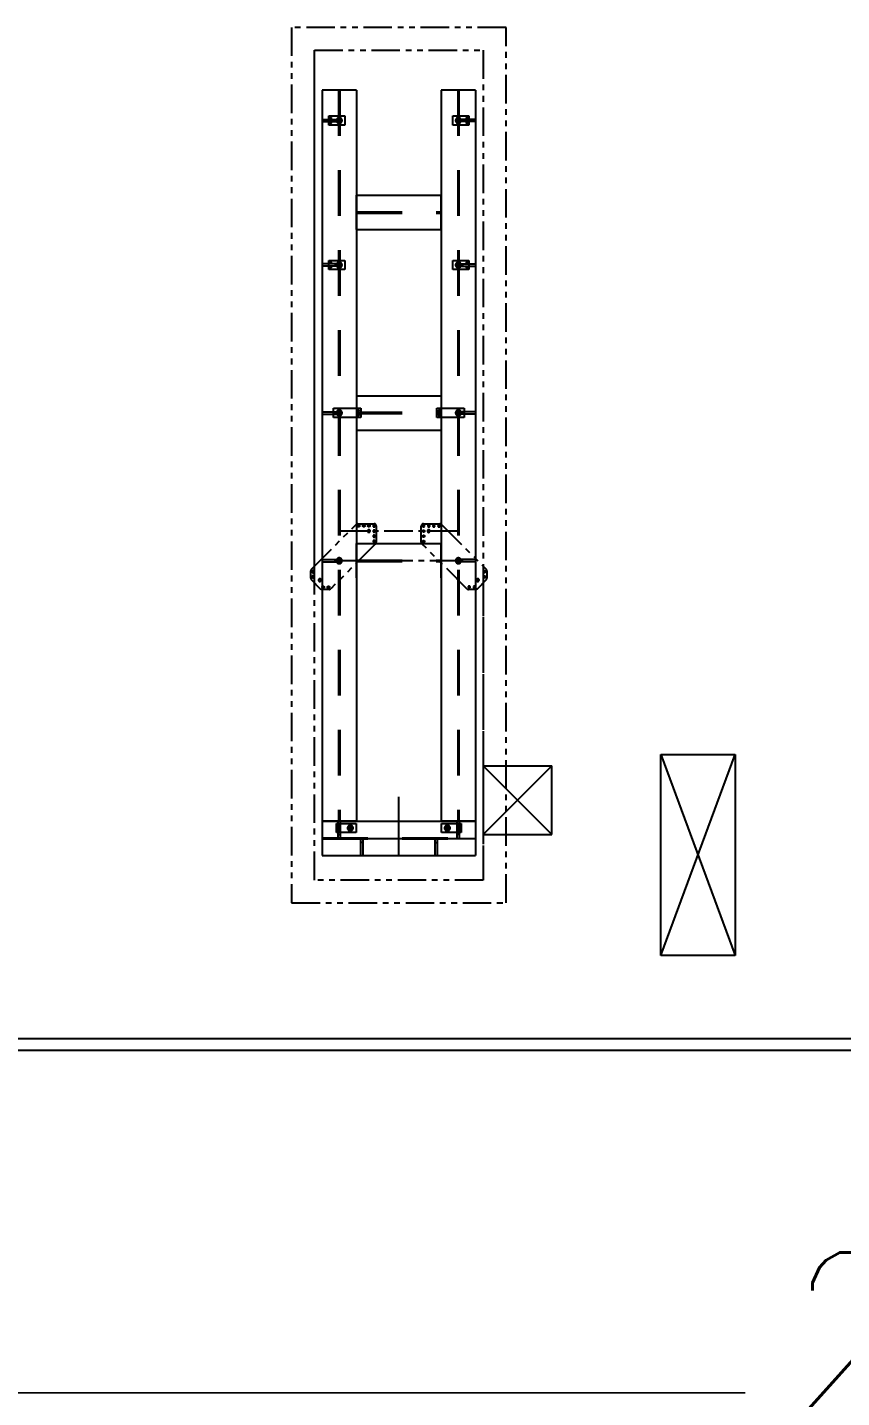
# Model space of a CAD drawing. Header units: millimetres. Extents: x 10462777 to 22643323, y 453826 to 1389191.
# Drawn here: x 11287090 to 11294223, y 589535 to 601532 of the extents above; entities that cross this region are included whole.
import ezdxf

# ---------------------------------------------------------------- set-up
doc = ezdxf.new("R2010")
doc.units = ezdxf.units.MM
doc.header["$LTSCALE"] = 200
doc.header["$MEASUREMENT"] = 0
doc.header["$PDMODE"] = 35
doc.header["$PDSIZE"] = -5
for name, pattern in [('CENTER', [2, 1.25, -0.25, 0.25, -0.25]), ('DASHED', [3.5, 2, -1.5]), ('PHANTOM', [2.5, 1.25, -0.25, 0.25, -0.25, 0.25, -0.25])]:
    doc.linetypes.add(name, pattern=pattern)
doc.layers.get('0').update_dxf_attribs({"linetype": 'CONTINUOUS'})
doc.layers.get('DEFPOINTS').update_dxf_attribs({"linetype": 'CONTINUOUS'})
doc.layers.add('AM_5', color=3, linetype='CONTINUOUS', lineweight=15)
doc.layers.add('ELEV', color=6, linetype='CONTINUOUS')
doc.layers.add('TOP$1', color=7, linetype='CONTINUOUS', true_color=0xffffff)
doc.layers.add('TOP$23', color=7, linetype='CONTINUOUS', true_color=0xffffff)
doc.styles.add('굴림', font='txt.shx ', dxfattribs={"bigfont": ' whgtxt.shx'})
doc.dimstyles.new('200$0', dxfattribs={"dimscale": 200, "dimtxt": 7, "dimasz": 1, "dimexe": 2, "dimexo": 2, "dimgap": 1, "dimtad": 1, "dimdec": 0, "dimdsep": 46, "dimlunit": 6, "dimtxsty": '굴림', "dimblk": 'DIMDOT', "dimcen": 1, "dimclrd": 4, "dimclre": 4, "dimclrt": 4, "dimadec": 0, "dimazin": 0, "dimtfac": 1, "dimtdec": 0, "dimtmove": 2, "dimatfit": 3, "dimldrblk": 'DIMDOT', "dimfxl": 1, "dimtolj": 1, "dimtzin": 0, "dimlwd": -1, "dimarcsym": 0})

# ---------------------------------------------------------------- blocks, each defined once
blk = doc.blocks.new('DIMDOT')
at = {"color": 4}
blk.add_line((-2, 0), (2, 0), dxfattribs=at)
at = {"color": 7}
for radius in [0.5, 0.25]:
    blk.add_circle((0, 0), radius, dxfattribs=at)
blk = doc.blocks.new('*D434')
at = {"layer": 'AM_5', "color": 4, "linetype": 'ByBlock', "lineweight": -2, "transparency": 16777216}
for p, q in [((11295281, 593692), (11295281, 592643)), ((11297574, 593448), (11297574, 592643))]:
    blk.add_line(p, q, dxfattribs=at)
at = {"layer": 'AM_5', "color": 4, "linetype": 'ByBlock', "transparency": 16777216}
blk.add_line((11297374, 593043), (11295481, 593043), dxfattribs=at)
at = {"layer": 'DEFPOINTS', "color": 0, "transparency": 16777216}
for p in [(11295281, 594092), (11297574, 593848), (11295281, 593043)]:
    blk.add_point(p, dxfattribs=at)
at = {"layer": 'AM_5', "color": 4, "transparency": 16777216, "xscale": 200, "yscale": 200, "zscale": 200, "rotation": 180}
blk.add_blockref('DIMDOT', (11295281, 593043), dxfattribs=at)
at = {"layer": 'AM_5', "color": 4, "transparency": 16777216, "xscale": 200, "yscale": 200, "zscale": 200}
blk.add_blockref('DIMDOT', (11297574, 593043), dxfattribs=at)
at = {"layer": 'AM_5', "color": 4, "transparency": 16777216, "insert": (11296428, 589893), "char_height": 1400, "attachment_point": 5, "style": '굴림', "bg_fill": 3, "box_fill_scale": 1.25, "bg_fill_color": 256, "bg_fill_true_color": 13158600, "bg_fill_transparency": 0}
blk.add_mtext('\\A1;2,292', dxfattribs=at)

msp = doc.modelspace()

# ---------------------------------------------------------------- linework, layer by layer
at = {"ltscale": 10}
for p, q in [((11292640.16633, 593405.03028), (11293290.16633, 595165.03028)), ((11292640.16633, 595165.03028), (11293290.16633, 593405.03028)), ((11291083.66913, 595066.71124), (11291683.66913, 595066.71124)), ((11291083.66913, 595066.71124), (11291083.66913, 594466.71124)), ((11291683.66913, 595066.71124), (11291083.66913, 594466.71124)), ((11291683.66913, 594466.71124), (11291083.66913, 595066.71124)), ((11291683.66913, 594466.71124), (11291683.66913, 595066.71124)), ((11290343.66913, 594281.71124), (11290343.66913, 594796.21572)), ((11290018.66452, 594431.71124), (11290991.56045, 594431.71124)), ((11291083.66913, 594466.71124), (11291683.66913, 594466.71124)), ((11265928.43741, 592678.10293), (11313181.32522, 592678.10293)), ((11265887.01605, 592578.10293), (11313222.74658, 592578.10293)), ((11264264.76621, 589577.4205), (11313383.64755, 589578.99609)), ((11290675.49825, 589578.26768), (11290675.49825, 589578.26768))]:
    msp.add_line(p, q, dxfattribs=at)
at = {"layer": 'ELEV'}
for p, q in [((11292640.16633, 595165.03028), (11293290.16633, 595165.03028)), ((11292640.16633, 593405.03028), (11292640.16633, 595165.03028)), ((11293290.16633, 595165.03028), (11293290.16633, 593405.03028)), ((11293290.16633, 593405.03028), (11292640.16633, 593405.03028))]:
    msp.add_line(p, q, dxfattribs=at)
at = {"layer": 'TOP$1', "color": 155, "linetype": 'PHANTOM'}
for p, q in [((11289603.66913, 596813.78937), (11289603.66913, 601331.71124)), ((11289603.66913, 601331.71124), (11291083.66913, 601331.71124)), ((11291083.66913, 596669.73804), (11291083.66913, 594066.71124)), ((11291083.66913, 594066.71124), (11289603.66913, 594066.71124))]:
    msp.add_line(p, q, dxfattribs=at)
at = {"layer": 'TOP$23', "color": 155, "linetype": 'PHANTOM'}
for p, q in [((11291283.66913, 601531.71124), (11289403.66913, 601531.71124)), ((11289403.66913, 601531.71124), (11289403.66913, 593866.71124)), ((11291283.66913, 593866.71124), (11291283.66913, 601531.71124)), ((11289603.66913, 594066.71124), (11289603.66913, 601331.71124)), ((11289603.66913, 601331.71124), (11291083.16913, 601331.71124)), ((11291083.66913, 601331.21124), (11291083.66913, 594066.71124)), ((11291083.66913, 594066.71124), (11289603.66913, 594066.71124)), ((11289403.66913, 593866.71124), (11291283.66913, 593866.71124))]:
    msp.add_line(p, q, dxfattribs=at)
at = {"layer": 'TOP$23', "linetype": 'Continuous'}
for p, q in [((11289971.66913, 600981.71124), (11289671.66913, 600981.71124)), ((11289671.66913, 600981.71124), (11289671.66913, 596881.71124)), ((11289971.66913, 600981.71124), (11289971.66913, 598196.71124)), ((11290715.66913, 600981.71124), (11290715.66913, 598196.71124)), ((11291015.66913, 600981.71124), (11290715.66913, 600981.71124)), ((11291015.66913, 600981.71124), (11291015.66913, 596881.71124)), ((11289971.66913, 599761.71124), (11289971.66913, 600061.71124)), ((11289971.66913, 600061.71124), (11290715.66913, 600061.71124)), ((11290715.66913, 599761.71124), (11290715.66913, 600061.71124)), ((11289971.66913, 599761.71124), (11290715.66913, 599761.71124)), ((11289971.66913, 598306.71124), (11289971.66913, 598196.70968)), ((11289971.66913, 598306.71124), (11290715.66913, 598306.71124)), ((11290715.66913, 598306.71124), (11290715.66913, 598196.70968)), ((11289971.66913, 598116.71281), (11289971.66913, 598006.71124)), ((11289971.66913, 598116.61124), (11289971.66913, 597181.71124)), ((11290715.66913, 598116.71281), (11290715.66913, 598006.71124)), ((11290715.66913, 598116.61124), (11290715.66913, 597181.71124)), ((11289971.66913, 598006.71124), (11290715.66913, 598006.71124)), ((11290141.62663, 597011.71124), (11290545.71163, 597011.71124)), ((11289971.66913, 596711.71124), (11289971.66913, 596841.71437)), ((11289971.66913, 596841.71124), (11289971.66913, 594581.71124)), ((11290715.66913, 596711.71124), (11290715.66913, 596841.71437)), ((11290715.66913, 596841.71124), (11290715.66913, 594581.71124)), ((11289671.66913, 596611.71124), (11289671.66913, 594581.71124)), ((11291015.66913, 596611.71124), (11291015.66913, 594581.71124)), ((11289671.66913, 594581.71124), (11289671.66913, 594281.71124)), ((11289671.66913, 594581.71124), (11291015.66913, 594581.71124)), ((11289971.66913, 594581.71124), (11289671.66913, 594581.71124)), ((11291015.66913, 594581.71124), (11290715.66913, 594581.71124)), ((11291015.66913, 594581.71124), (11291015.66913, 594281.71124)), ((11289671.66913, 594431.71124), (11291015.66913, 594431.71124)), ((11289671.66913, 594281.71124), (11291015.66913, 594281.71124))]:
    msp.add_line(p, q, dxfattribs=at)
at = {"layer": 'TOP$23', "linetype": 'DASHED'}
for p, q in [((11289816.66913, 600981.71124), (11289816.66913, 594581.71124)), ((11289826.66913, 600981.71124), (11289826.66913, 594581.71124)), ((11290860.66913, 600981.71124), (11290860.66913, 594581.71124)), ((11290870.66913, 600981.71124), (11290870.66913, 594581.71124)), ((11289671.66913, 600726.71124), (11289786.66913, 600726.71124)), ((11289671.66913, 600706.71124), (11289786.66913, 600706.71124)), ((11289786.66913, 600726.71124), (11289786.66913, 600706.71124)), ((11289786.66913, 600726.71124), (11289816.66913, 600726.71124)), ((11289786.66913, 600706.71124), (11289816.66913, 600706.71124)), ((11290900.66913, 600726.71124), (11290870.66913, 600726.71124)), ((11290900.66913, 600706.71124), (11290870.66913, 600706.71124)), ((11290900.66913, 600726.71124), (11290900.66913, 600706.71124)), ((11291015.66913, 600726.71124), (11290900.66913, 600726.71124)), ((11291015.66913, 600706.71124), (11290900.66913, 600706.71124)), ((11289971.66913, 599916.71124), (11290715.66913, 599916.71124)), ((11289971.66913, 599906.71124), (11290715.66913, 599906.71124)), ((11289786.66913, 599461.71124), (11289671.66913, 599461.71124)), ((11289786.66913, 599441.71124), (11289671.66913, 599441.71124)), ((11289786.66913, 599461.71124), (11289786.66913, 599441.71124)), ((11289816.66913, 599461.71124), (11289786.66913, 599461.71124)), ((11289816.66913, 599441.71124), (11289786.66913, 599441.71124)), ((11290870.66913, 599461.71124), (11290900.66913, 599461.71124)), ((11290870.66913, 599441.71124), (11290900.66913, 599441.71124)), ((11290900.66913, 599461.71124), (11290900.66913, 599441.71124)), ((11290900.66913, 599461.71124), (11291015.66913, 599461.71124)), ((11290900.66913, 599441.71124), (11291015.66913, 599441.71124)), ((11289671.66913, 598166.71124), (11289786.66913, 598166.71124)), ((11289671.66913, 598146.71124), (11289786.66913, 598146.71124)), ((11289786.66913, 598166.71124), (11289786.66913, 598146.71124)), ((11289786.66913, 598166.71124), (11289816.66913, 598166.71124)), ((11289786.66913, 598146.71124), (11289816.66913, 598146.71124)), ((11289971.66913, 598196.71124), (11289971.66913, 598116.61124)), ((11289971.66913, 598196.70968), (11289971.66913, 598116.71281)), ((11289971.66913, 598161.71124), (11290715.66913, 598161.71124)), ((11289971.66913, 598151.71124), (11290715.66913, 598151.71124)), ((11290715.66913, 598196.71124), (11290715.66913, 598116.61124)), ((11290715.66913, 598196.70968), (11290715.66913, 598116.71281)), ((11290900.66913, 598166.71124), (11290870.66913, 598166.71124)), ((11290900.66913, 598146.71124), (11290870.66913, 598146.71124)), ((11290900.66913, 598166.71124), (11290900.66913, 598146.71124)), ((11291015.66913, 598166.71124), (11290900.66913, 598166.71124)), ((11291015.66913, 598146.71124), (11290900.66913, 598146.71124)), ((11289971.66913, 597181.71124), (11289971.66913, 596841.71124)), ((11290715.66913, 597181.71124), (11290715.66913, 596841.71124)), ((11289971.66913, 597011.71124), (11290141.62663, 597011.71124)), ((11289971.66913, 596841.71437), (11289971.66913, 597011.71124)), ((11290545.71163, 597011.71124), (11290715.66913, 597011.71124)), ((11290715.66913, 596841.71437), (11290715.66913, 597011.71124)), ((11289671.66913, 596881.71124), (11289671.66913, 596611.71124)), ((11289671.66913, 596871.71124), (11289786.66913, 596871.71124)), ((11289671.66913, 596851.71124), (11289786.66913, 596851.71124)), ((11289786.66913, 596851.71124), (11289786.66913, 596871.71124)), ((11289786.66913, 596871.71124), (11289816.66913, 596871.71124)), ((11289786.66913, 596851.71124), (11289816.66913, 596851.71124)), ((11289971.66913, 596866.71124), (11290715.66913, 596866.71124)), ((11289971.66913, 596856.71124), (11290715.66913, 596856.71124)), ((11290900.66913, 596871.71124), (11290870.66913, 596871.71124)), ((11290900.66913, 596851.71124), (11290870.66913, 596851.71124)), ((11290900.66913, 596851.71124), (11290900.66913, 596871.71124)), ((11291015.66913, 596871.71124), (11290900.66913, 596871.71124)), ((11291015.66913, 596851.71124), (11290900.66913, 596851.71124)), ((11291015.66913, 596881.71124), (11291015.66913, 596611.71124)), ((11289811.66913, 594466.71124), (11289811.66913, 594581.71124)), ((11289831.66913, 594466.71124), (11289831.66913, 594581.71124)), ((11290855.66913, 594466.71124), (11290855.66913, 594581.71124)), ((11290875.66913, 594466.71124), (11290875.66913, 594581.71124)), ((11289671.66913, 594436.71124), (11291015.66913, 594436.71124)), ((11289671.66913, 594426.71124), (11291015.66913, 594426.71124)), ((11289811.66913, 594466.71124), (11289831.66913, 594466.71124)), ((11289811.66913, 594436.71124), (11289811.66913, 594466.71124)), ((11289831.66913, 594436.71124), (11289831.66913, 594466.71124)), ((11290008.66913, 594426.71124), (11290008.66913, 594396.71124)), ((11290028.66913, 594426.71124), (11290028.66913, 594396.71124)), ((11290658.66913, 594426.71124), (11290658.66913, 594396.71124)), ((11290678.66913, 594426.71124), (11290678.66913, 594396.71124)), ((11290875.66913, 594466.71124), (11290855.66913, 594466.71124)), ((11290855.66913, 594436.71124), (11290855.66913, 594466.71124)), ((11290875.66913, 594436.71124), (11290875.66913, 594466.71124)), ((11290028.66913, 594396.71124), (11290008.66913, 594396.71124)), ((11290008.66913, 594396.71124), (11290008.66913, 594281.71124)), ((11290028.66913, 594396.71124), (11290028.66913, 594281.71124)), ((11290658.66913, 594396.71124), (11290678.66913, 594396.71124)), ((11290658.66913, 594396.71124), (11290658.66913, 594281.71124)), ((11290678.66913, 594396.71124), (11290678.66913, 594281.71124))]:
    msp.add_line(p, q, dxfattribs=at)
at = {"layer": 'TOP$23', "linetype": 'PHANTOM'}
for p, q in [((11289731.66913, 600676.71124), (11289731.66913, 600756.71124)), ((11289731.66913, 600756.71124), (11289871.66913, 600756.71124)), ((11289871.66913, 600676.71124), (11289731.66913, 600676.71124)), ((11289871.66913, 600756.71124), (11289871.66913, 600676.71124)), ((11290815.66913, 600756.71124), (11290955.66913, 600756.71124)), ((11290815.66913, 600676.71124), (11290815.66913, 600756.71124)), ((11290955.66913, 600676.71124), (11290815.66913, 600676.71124)), ((11290955.66913, 600756.71124), (11290955.66913, 600676.71124)), ((11289731.66913, 599411.71124), (11289731.66913, 599491.71124)), ((11289731.66913, 599491.71124), (11289871.66913, 599491.71124)), ((11289871.66913, 599491.71124), (11289871.66913, 599411.71124)), ((11290815.66913, 599491.71124), (11290955.66913, 599491.71124)), ((11290815.66913, 599411.71124), (11290815.66913, 599491.71124)), ((11290955.66913, 599491.71124), (11290955.66913, 599411.71124)), ((11289871.66913, 599411.71124), (11289731.66913, 599411.71124)), ((11290955.66913, 599411.71124), (11290815.66913, 599411.71124)), ((11289771.66913, 598196.71124), (11290011.66913, 598196.71124)), ((11289771.66913, 598116.71124), (11289771.66913, 598196.71124)), ((11290011.66913, 598196.71124), (11290011.66913, 598116.71124)), ((11290675.66913, 598116.71124), (11290675.66913, 598196.71124)), ((11290675.66913, 598196.71124), (11290915.66913, 598196.71124)), ((11290915.66913, 598196.71124), (11290915.66913, 598116.71124)), ((11290011.66913, 598116.71124), (11289771.66913, 598116.71124)), ((11290915.66913, 598116.71124), (11290675.66913, 598116.71124)), ((11289984.9534, 597186.71124), (11290126.66913, 597186.71124)), ((11290560.66913, 597186.71124), (11290702.38486, 597186.71124)), ((11289577.527, 596787.56911), (11289970.81127, 597180.85338)), ((11290146.66913, 597166.71124), (11290146.66913, 597024.99551)), ((11290540.66913, 597024.99551), (11290540.66913, 597166.71124)), ((11290716.527, 597180.85338), (11291109.81127, 596787.56911)), ((11290140.81127, 597010.85338), (11289747.527, 596617.56911)), ((11290939.81127, 596617.56911), (11290546.527, 597010.85338)), ((11289571.66913, 596709.99551), (11289571.66913, 596773.42697)), ((11289603.66913, 596669.73804), (11289603.66913, 596813.78937)), ((11291083.66913, 596813.78937), (11291083.66913, 596813.71124)), ((11291115.66913, 596773.42697), (11291115.66913, 596709.99551)), ((11289577.527, 596695.85338), (11289655.81127, 596617.56911)), ((11289733.38486, 596611.71124), (11289669.9534, 596611.71124)), ((11291017.38486, 596611.71124), (11290953.9534, 596611.71124)), ((11291031.527, 596617.56911), (11291109.81127, 596695.85338)), ((11289798.66913, 594481.71124), (11289798.66913, 594561.71124)), ((11289798.66913, 594561.71124), (11289968.66913, 594561.71124)), ((11289968.66913, 594561.71124), (11289968.66913, 594481.71124)), ((11290718.66913, 594481.71124), (11290718.66913, 594561.71124)), ((11290718.66913, 594561.71124), (11290888.66913, 594561.71124)), ((11290888.66913, 594561.71124), (11290888.66913, 594481.71124)), ((11289968.66913, 594481.71124), (11289798.66913, 594481.71124)), ((11290888.66913, 594481.71124), (11290718.66913, 594481.71124))]:
    msp.add_line(p, q, dxfattribs=at)
at = {"layer": 'TOP$23', "linetype": 'CENTER'}
msp.add_line((11290865.66913, 596861.71124), (11289821.66913, 596861.71124), dxfattribs=at)
at = {"layer": 'TOP$23', "linetype": 'PHANTOM', "extrusion": (0, 0, -1)}
for centre, radius in [((-11289746.66913, 600736.71124), 7), ((-11289746.66913, 600696.71124), 7), ((-11289821.66913, 600716.71124), 25), ((-11289821.66913, 600716.71124), 10.5), ((-11290865.66913, 600716.71124), 25), ((-11290865.66913, 600716.71124), 10.5), ((-11290940.66913, 600736.71124), 7), ((-11290940.66913, 600696.71124), 7), ((-11289746.66913, 599471.71124), 7), ((-11289821.66913, 599451.71124), 25), ((-11290865.66913, 599451.71124), 25), ((-11290940.66913, 599471.71124), 7), ((-11289746.66913, 599431.71124), 7), ((-11289821.66913, 599451.71124), 10.5), ((-11290865.66913, 599451.71124), 10.5), ((-11290940.66913, 599431.71124), 7), ((-11289821.66913, 598156.71124), 25), ((-11289821.66913, 598156.71124), 10.5), ((-11289986.66913, 598176.71124), 9), ((-11289986.66913, 598136.71124), 9), ((-11290700.66913, 598176.71124), 9), ((-11290700.66913, 598136.71124), 9), ((-11290865.66913, 598156.71124), 25), ((-11290865.66913, 598156.71124), 10.5), ((-11290081.66913, 597121.71124), 10.5), ((-11290126.66913, 597166.71124), 9), ((-11290126.66913, 597121.71124), 9), ((-11290126.66913, 597076.71124), 9), ((-11290560.66913, 597166.71124), 9), ((-11290605.66913, 597121.71124), 10.5), ((-11290605.66913, 597166.71124), 9), ((-11290650.66913, 597166.71124), 9), ((-11290695.66913, 597166.71124), 9), ((-11290126.66913, 597031.71124), 9), ((-11289821.66913, 596861.71124), 25), ((-11289821.66913, 596861.71124), 10.5), ((-11290865.66913, 596861.71124), 25), ((-11290865.66913, 596861.71124), 10.5), ((-11289591.66913, 596766.71124), 9), ((-11289591.66913, 596721.71124), 9), ((-11289651.66913, 596691.71124), 10.5), ((-11290960.66913, 596631.71124), 9), ((-11291005.66913, 596631.71124), 9), ((-11291035.66913, 596691.71124), 10.5), ((-11289823.66913, 594541.71124), 9), ((-11289918.66913, 594521.71124), 25), ((-11290768.66913, 594521.71124), 25), ((-11290863.66913, 594541.71124), 9), ((-11289823.66913, 594501.71124), 9), ((-11289918.66913, 594521.71124), 10.5), ((-11290768.66913, 594521.71124), 10.5), ((-11290863.66913, 594501.71124), 9)]:
    msp.add_circle(centre, radius, dxfattribs=at)
at = {"layer": 'TOP$23', "linetype": 'DASHED'}
for centre in [(11289821.66913, 600716.71124), (11290865.66913, 600716.71124), (11289821.66913, 599451.71124), (11290865.66913, 599451.71124), (11289821.66913, 598156.71124), (11290865.66913, 598156.71124), (11289821.66913, 596861.71124), (11290865.66913, 596861.71124)]:
    msp.add_circle(centre, 20, dxfattribs=at)
at = {"layer": 'TOP$23', "linetype": 'PHANTOM'}
for centre in [(11289991.66913, 597166.71124), (11290036.66913, 597166.71124), (11290081.66913, 597166.71124), (11290560.66913, 597121.71124), (11290560.66913, 597076.71124), (11290560.66913, 597031.71124), (11291095.66913, 596766.71124), (11291095.66913, 596721.71124), (11289681.66913, 596631.71124), (11289726.66913, 596631.71124)]:
    msp.add_circle(centre, 9, dxfattribs=at)
at = {"layer": 'TOP$23', "linetype": 'DASHED'}
for centre, radius in [((11289746.66913, 600736.71124), 8), ((11289746.66913, 600696.71124), 8), ((11289821.66913, 600716.71124), 12), ((11290865.66913, 600716.71124), 12), ((11290940.66913, 600736.71124), 8), ((11290940.66913, 600696.71124), 8), ((11289746.66913, 599471.71124), 8), ((11290940.66913, 599471.71124), 8), ((11289746.66913, 599431.71124), 8), ((11289821.66913, 599451.71124), 12), ((11290865.66913, 599451.71124), 12), ((11290940.66913, 599431.71124), 8), ((11289821.66913, 598156.71124), 12), ((11290865.66913, 598156.71124), 12), ((11290081.66913, 597121.71124), 12), ((11290605.66913, 597121.71124), 12), ((11289821.66913, 596861.71124), 12), ((11290865.66913, 596861.71124), 12), ((11289651.66913, 596691.71124), 12), ((11291035.66913, 596691.71124), 12), ((11289918.66913, 594521.71124), 12), ((11290768.66913, 594521.71124), 12)]:
    msp.add_arc(centre, radius, 344.999999932, 254.999999977, dxfattribs=at)
at = {"layer": 'TOP$23', "linetype": 'PHANTOM'}
for centre, start, end in [((11289984.9534, 597166.71124), 90, 135.000000076), ((11290126.66913, 597166.71124), 0, 90), ((11290560.66913, 597166.71124), 90, 180), ((11290702.38486, 597166.71124), 44.999999924, 90), ((11290126.66913, 597024.99551), 315.000000076, 0), ((11290560.66913, 597024.99551), 180, 224.999999924), ((11289591.66913, 596773.42697), 135.000000076, 180), ((11289591.66913, 596709.99551), 180, 224.999999924), ((11291095.66913, 596773.42697), 0, 44.999999924), ((11291095.66913, 596709.99551), 315.000000076, 0), ((11289669.9534, 596631.71124), 224.999999924, 270), ((11289733.38486, 596631.71124), 270, 315.000000076), ((11290953.9534, 596631.71124), 224.999999924, 270), ((11291017.38486, 596631.71124), 270, 315.000000076)]:
    msp.add_arc(centre, 20, start, end, dxfattribs=at)
at = {"layer": 'TOP$23', "linetype": 'CENTER'}
msp.add_open_spline([(11290865.66913, 597121.71124), (11290863.63007, 597121.71124), (11290859.55195, 597121.71124), (11290855.98359, 597121.71124), (11290852.92499, 597121.71124), (11290849.35663, 597121.71124), (11290845.78827, 597121.71124), (11290842.72968, 597121.71124), (11290839.67109, 597121.71124), (11290836.61249, 597121.71124), (11290833.04413, 597121.71124), (11290829.47577, 597121.71124), (11290826.41718, 597121.71124), (11290823.35859, 597121.71124), (11290820.29999, 597121.71124), (11290816.73163, 597121.71124), (11290813.16327, 597121.71124), (11290810.10468, 597121.71124), (11290807.04609, 597121.71124), (11290803.98749, 597121.71124), (11290800.41913, 597121.71124), (11290796.85077, 597121.71124), (11290793.79218, 597121.71124), (11290790.73359, 597121.71124), (11290787.67499, 597121.71124), (11290784.10663, 597121.71124), (11290780.53827, 597121.71124), (11290777.47968, 597121.71124), (11290774.42109, 597121.71124), (11290771.36249, 597121.71124), (11290767.79413, 597121.71124), (11290764.22577, 597121.71124), (11290761.16718, 597121.71124), (11290757.59882, 597121.71124), (11290754.54023, 597121.71124), (11290751.48163, 597121.71124), (11290748.42304, 597121.71124), (11290745.36445, 597121.71124), (11290741.28632, 597121.71124), (11290738.22773, 597121.71124), (11290735.16913, 597121.71124), (11290731.60077, 597121.71124), (11290728.54218, 597121.71124), (11290725.48359, 597121.71124), (11290722.42499, 597121.71124), (11290718.85663, 597121.71124), (11290715.28827, 597121.71124), (11290712.22968, 597121.71124), (11290709.17109, 597121.71124), (11290706.11249, 597121.71124), (11290702.54413, 597121.71124), (11290698.97577, 597121.71124), (11290695.91718, 597121.71124), (11290692.85859, 597121.71124), (11290689.79999, 597121.71124), (11290686.23163, 597121.71124), (11290682.66327, 597121.71124), (11290679.60468, 597121.71124), (11290676.54609, 597121.71124), (11290673.48749, 597121.71124), (11290669.91913, 597121.71124), (11290666.35077, 597121.71124), (11290663.29218, 597121.71124), (11290660.23359, 597121.71124), (11290657.17499, 597121.71124), (11290653.60663, 597121.71124), (11290650.03827, 597121.71124), (11290646.97968, 597121.71124), (11290643.92109, 597121.71124), (11290640.86249, 597121.71124), (11290637.29413, 597121.71124), (11290633.72577, 597121.71124), (11290630.66718, 597121.71124), (11290627.60859, 597121.71124), (11290624.54999, 597121.71124), (11290620.98163, 597121.71124), (11290617.41327, 597121.71124), (11290614.35468, 597121.71124), (11290611.29609, 597121.71124), (11290608.23749, 597121.71124), (11290604.66913, 597121.71124), (11290601.10077, 597121.71124), (11290598.04218, 597121.71124), (11290594.98359, 597121.71124), (11290591.92499, 597121.71124), (11290588.35663, 597121.71124), (11290584.78827, 597121.71124), (11290581.72968, 597121.71124), (11290578.67109, 597121.71124), (11290575.61249, 597121.71124), (11290572.04413, 597121.71124), (11290568.47577, 597121.71124), (11290565.41718, 597121.71124), (11290562.35859, 597121.71124), (11290559.29999, 597121.71124), (11290555.73163, 597121.71124), (11290552.16327, 597121.71124), (11290549.10468, 597121.71124), (11290546.04609, 597121.71124), (11290542.98749, 597121.71124), (11290539.41913, 597121.71124), (11290535.85077, 597121.71124), (11290532.79218, 597121.71124), (11290529.73359, 597121.71124), (11290526.67499, 597121.71124), (11290523.10663, 597121.71124), (11290520.04804, 597121.71124), (11290516.98945, 597121.71124), (11290513.42109, 597121.71124), (11290510.36249, 597121.71124), (11290506.79413, 597121.71124), (11290503.22577, 597121.71124), (11290500.16718, 597121.71124), (11290497.10859, 597121.71124), (11290494.04999, 597121.71124), (11290490.48163, 597121.71124), (11290486.91327, 597121.71124), (11290483.85468, 597121.71124), (11290480.79609, 597121.71124), (11290477.73749, 597121.71124), (11290474.16913, 597121.71124), (11290470.60077, 597121.71124), (11290467.54218, 597121.71124), (11290464.48359, 597121.71124), (11290461.42499, 597121.71124), (11290457.85663, 597121.71124), (11290454.28827, 597121.71124), (11290451.22968, 597121.71124), (11290448.17109, 597121.71124), (11290445.11249, 597121.71124), (11290441.54413, 597121.71124), (11290437.97577, 597121.71124), (11290434.91718, 597121.71124), (11290431.34882, 597121.71124), (11290428.29023, 597121.71124), (11290425.23163, 597121.71124), (11290421.66327, 597121.71124), (11290418.60468, 597121.71124), (11290415.54609, 597121.71124), (11290412.48749, 597121.71124), (11290408.91913, 597121.71124), (11290405.35077, 597121.71124), (11290402.29218, 597121.71124), (11290399.23359, 597121.71124), (11290396.17499, 597121.71124), (11290392.60663, 597121.71124), (11290389.03827, 597121.71124), (11290385.97968, 597121.71124), (11290382.92109, 597121.71124), (11290379.86249, 597121.71124), (11290376.29413, 597121.71124), (11290372.72577, 597121.71124), (11290369.66718, 597121.71124), (11290366.60859, 597121.71124), (11290363.54999, 597121.71124), (11290359.98163, 597121.71124), (11290356.41327, 597121.71124), (11290353.35468, 597121.71124), (11290349.78632, 597121.71124), (11290346.72773, 597121.71124), (11290343.66913, 597121.71124), (11290340.10077, 597121.71124), (11290337.04218, 597121.71124), (11290333.98359, 597121.71124), (11290330.92499, 597121.71124), (11290327.35663, 597121.71124), (11290323.78827, 597121.71124), (11290320.72968, 597121.71124), (11290317.67109, 597121.71124), (11290314.61249, 597121.71124), (11290311.04413, 597121.71124), (11290307.47577, 597121.71124), (11290304.41718, 597121.71124), (11290301.35859, 597121.71124), (11290298.29999, 597121.71124), (11290294.73163, 597121.71124), (11290291.16327, 597121.71124), (11290288.10468, 597121.71124), (11290285.04609, 597121.71124), (11290281.98749, 597121.71124), (11290278.41913, 597121.71124), (11290274.85077, 597121.71124), (11290271.79218, 597121.71124), (11290268.73359, 597121.71124), (11290265.67499, 597121.71124), (11290262.10663, 597121.71124), (11290258.53827, 597121.71124), (11290255.47968, 597121.71124), (11290252.42109, 597121.71124), (11290249.36249, 597121.71124), (11290245.79413, 597121.71124), (11290242.22577, 597121.71124), (11290239.16718, 597121.71124), (11290236.10859, 597121.71124), (11290233.04999, 597121.71124), (11290229.48163, 597121.71124), (11290225.91327, 597121.71124), (11290222.85468, 597121.71124), (11290219.79609, 597121.71124), (11290216.73749, 597121.71124), (11290213.16913, 597121.71124), (11290209.60077, 597121.71124), (11290206.54218, 597121.71124), (11290203.48359, 597121.71124), (11290200.42499, 597121.71124), (11290196.85663, 597121.71124), (11290193.28827, 597121.71124), (11290190.22968, 597121.71124), (11290187.17109, 597121.71124), (11290184.11249, 597121.71124), (11290180.54413, 597121.71124), (11290177.48554, 597121.71124), (11290174.42695, 597121.71124), (11290170.85859, 597121.71124), (11290167.79999, 597121.71124), (11290164.23163, 597121.71124), (11290160.66327, 597121.71124), (11290157.60468, 597121.71124), (11290154.54609, 597121.71124), (11290151.48749, 597121.71124), (11290147.91913, 597121.71124), (11290144.35077, 597121.71124), (11290141.29218, 597121.71124), (11290138.23359, 597121.71124), (11290135.17499, 597121.71124), (11290131.60663, 597121.71124), (11290128.03827, 597121.71124), (11290124.97968, 597121.71124), (11290121.92109, 597121.71124), (11290118.86249, 597121.71124), (11290115.29413, 597121.71124), (11290111.72577, 597121.71124), (11290108.66718, 597121.71124), (11290105.60859, 597121.71124), (11290102.54999, 597121.71124), (11290098.98163, 597121.71124), (11290095.41327, 597121.71124), (11290092.35468, 597121.71124), (11290089.29609, 597121.71124), (11290086.23749, 597121.71124), (11290082.66913, 597121.71124), (11290079.10077, 597121.71124), (11290076.04218, 597121.71124), (11290072.98359, 597121.71124), (11290069.92499, 597121.71124), (11290066.35663, 597121.71124), (11290062.78827, 597121.71124), (11290059.72968, 597121.71124), (11290056.67109, 597121.71124), (11290053.61249, 597121.71124), (11290050.04413, 597121.71124), (11290046.47577, 597121.71124), (11290043.41718, 597121.71124), (11290040.35859, 597121.71124), (11290037.29999, 597121.71124), (11290033.73163, 597121.71124), (11290030.16327, 597121.71124), (11290027.10468, 597121.71124), (11290024.04609, 597121.71124), (11290020.98749, 597121.71124), (11290017.41913, 597121.71124), (11290013.85077, 597121.71124), (11290010.79218, 597121.71124), (11290007.73359, 597121.71124), (11290004.67499, 597121.71124), (11290001.10663, 597121.71124), (11289997.53827, 597121.71124), (11289994.47968, 597121.71124), (11289990.91132, 597121.71124), (11289987.85273, 597121.71124), (11289984.79413, 597121.71124), (11289981.22577, 597121.71124), (11289978.16718, 597121.71124), (11289975.10859, 597121.71124), (11289972.04999, 597121.71124), (11289968.48163, 597121.71124), (11289964.91327, 597121.71124), (11289961.85468, 597121.71124), (11289958.79609, 597121.71124), (11289955.73749, 597121.71124), (11289952.16913, 597121.71124), (11289948.60077, 597121.71124), (11289945.54218, 597121.71124), (11289942.48359, 597121.71124), (11289939.42499, 597121.71124), (11289935.85663, 597121.71124), (11289932.28827, 597121.71124), (11289929.22968, 597121.71124), (11289926.17109, 597121.71124), (11289923.11249, 597121.71124), (11289919.54413, 597121.71124), (11289915.97577, 597121.71124), (11289912.91718, 597121.71124), (11289909.85859, 597121.71124), (11289906.79999, 597121.71124), (11289903.23163, 597121.71124), (11289899.66327, 597121.71124), (11289896.60468, 597121.71124), (11289893.54609, 597121.71124), (11289890.48749, 597121.71124), (11289886.91913, 597121.71124), (11289883.35077, 597121.71124), (11289880.29218, 597121.71124), (11289877.23359, 597121.71124), (11289874.17499, 597121.71124), (11289870.60663, 597121.71124), (11289867.03827, 597121.71124), (11289863.97968, 597121.71124), (11289860.92109, 597121.71124), (11289857.86249, 597121.71124), (11289854.29413, 597121.71124), (11289850.72577, 597121.71124), (11289847.66718, 597121.71124), (11289844.60859, 597121.71124), (11289841.54999, 597121.71124), (11289837.98163, 597121.71124), (11289834.41327, 597121.71124), (11289831.35468, 597121.71124), (11289827.78632, 597121.71124), (11289823.7082, 597121.71124), (11289821.66913, 597121.71124)], degree=2, knots=[0, 0, 0, 0.00390625, 0.0078125, 0.0107421875, 0.013671875, 0.017578125, 0.0205078125, 0.0234375, 0.0263671875, 0.029296875, 0.033203125, 0.0361328125, 0.0390625, 0.0419921875, 0.044921875, 0.048828125, 0.0517578125, 0.0546875, 0.0576171875, 0.060546875, 0.064453125, 0.0673828125, 0.0703125, 0.0732421875, 0.076171875, 0.080078125, 0.0830078125, 0.0859375, 0.0888671875, 0.091796875, 0.095703125, 0.0986328125, 0.1015625, 0.10546875, 0.107421875, 0.111328125, 0.11328125, 0.1171875, 0.12109375, 0.123046875, 0.126953125, 0.1298828125, 0.1328125, 0.1357421875, 0.138671875, 0.142578125, 0.1455078125, 0.1484375, 0.1513671875, 0.154296875, 0.158203125, 0.1611328125, 0.1640625, 0.1669921875, 0.169921875, 0.173828125, 0.1767578125, 0.1796875, 0.1826171875, 0.185546875, 0.189453125, 0.1923828125, 0.1953125, 0.1982421875, 0.201171875, 0.205078125, 0.2080078125, 0.2109375, 0.2138671875, 0.216796875, 0.220703125, 0.2236328125, 0.2265625, 0.2294921875, 0.232421875, 0.236328125, 0.2392578125, 0.2421875, 0.2451171875, 0.248046875, 0.251953125, 0.2548828125, 0.2578125, 0.2607421875, 0.263671875, 0.267578125, 0.2705078125, 0.2734375, 0.2763671875, 0.279296875, 0.283203125, 0.2861328125, 0.2890625, 0.2919921875, 0.294921875, 0.298828125, 0.3017578125, 0.3046875, 0.3076171875, 0.310546875, 0.314453125, 0.3173828125, 0.3203125, 0.3232421875, 0.326171875, 0.330078125, 0.33203125, 0.3359375, 0.3388671875, 0.341796875, 0.345703125, 0.3486328125, 0.3515625, 0.3544921875, 0.357421875, 0.361328125, 0.3642578125, 0.3671875, 0.3701171875, 0.373046875, 0.376953125, 0.3798828125, 0.3828125, 0.3857421875, 0.388671875, 0.392578125, 0.3955078125, 0.3984375, 0.4013671875, 0.404296875, 0.408203125, 0.4111328125, 0.4140625, 0.41796875, 0.419921875, 0.423828125, 0.4267578125, 0.4296875, 0.4326171875, 0.435546875, 0.439453125, 0.4423828125, 0.4453125, 0.4482421875, 0.451171875, 0.455078125, 0.4580078125, 0.4609375, 0.4638671875, 0.466796875, 0.470703125, 0.4736328125, 0.4765625, 0.4794921875, 0.482421875, 0.486328125, 0.4892578125, 0.4921875, 0.49609375, 0.498046875, 0.501953125, 0.5048828125, 0.5078125, 0.5107421875, 0.513671875, 0.517578125, 0.5205078125, 0.5234375, 0.5263671875, 0.529296875, 0.533203125, 0.5361328125, 0.5390625, 0.5419921875, 0.544921875, 0.548828125, 0.5517578125, 0.5546875, 0.5576171875, 0.560546875, 0.564453125, 0.5673828125, 0.5703125, 0.5732421875, 0.576171875, 0.580078125, 0.5830078125, 0.5859375, 0.5888671875, 0.591796875, 0.595703125, 0.5986328125, 0.6015625, 0.6044921875, 0.607421875, 0.611328125, 0.6142578125, 0.6171875, 0.6201171875, 0.623046875, 0.626953125, 0.6298828125, 0.6328125, 0.6357421875, 0.638671875, 0.642578125, 0.6455078125, 0.6484375, 0.6513671875, 0.654296875, 0.658203125, 0.66015625, 0.6640625, 0.6669921875, 0.669921875, 0.673828125, 0.6767578125, 0.6796875, 0.6826171875, 0.685546875, 0.689453125, 0.6923828125, 0.6953125, 0.6982421875, 0.701171875, 0.705078125, 0.7080078125, 0.7109375, 0.7138671875, 0.716796875, 0.720703125, 0.7236328125, 0.7265625, 0.7294921875, 0.732421875, 0.736328125, 0.7392578125, 0.7421875, 0.7451171875, 0.748046875, 0.751953125, 0.7548828125, 0.7578125, 0.7607421875, 0.763671875, 0.767578125, 0.7705078125, 0.7734375, 0.7763671875, 0.779296875, 0.783203125, 0.7861328125, 0.7890625, 0.7919921875, 0.794921875, 0.798828125, 0.8017578125, 0.8046875, 0.8076171875, 0.810546875, 0.814453125, 0.8173828125, 0.8203125, 0.8232421875, 0.826171875, 0.830078125, 0.8330078125, 0.8359375, 0.83984375, 0.841796875, 0.845703125, 0.8486328125, 0.8515625, 0.8544921875, 0.857421875, 0.861328125, 0.8642578125, 0.8671875, 0.8701171875, 0.873046875, 0.876953125, 0.8798828125, 0.8828125, 0.8857421875, 0.888671875, 0.892578125, 0.8955078125, 0.8984375, 0.9013671875, 0.904296875, 0.908203125, 0.9111328125, 0.9140625, 0.9169921875, 0.919921875, 0.923828125, 0.9267578125, 0.9296875, 0.9326171875, 0.935546875, 0.939453125, 0.9423828125, 0.9453125, 0.9482421875, 0.951171875, 0.955078125, 0.9580078125, 0.9609375, 0.9638671875, 0.966796875, 0.970703125, 0.9736328125, 0.9765625, 0.9794921875, 0.982421875, 0.986328125, 0.9892578125, 0.9921875, 0.99609375, 1, 1, 1], dxfattribs=at)

# ---------------------------------------------------------------- next in the draw order: dimensions: what is measured, and where the dimension line sits
at = {"layer": 'AM_5'}
dim = msp.add_linear_dim(base=(11295281.32522, 593042.64769), p1=(11297573.75848, 593848.46177), p2=(11295281.32522, 594092.38492), angle=0, dimstyle='200$0', override={"dimpost": '', "dimfxl": 2, "dimtfill": 1, "dimarcsym": 1}, dxfattribs=at)
dim.commit()
dim.dimension.update_dxf_attribs({"geometry": '*D434', "text_midpoint": (11296427.54185, 589892.64769)})

doc.saveas('drawing.dxf')
